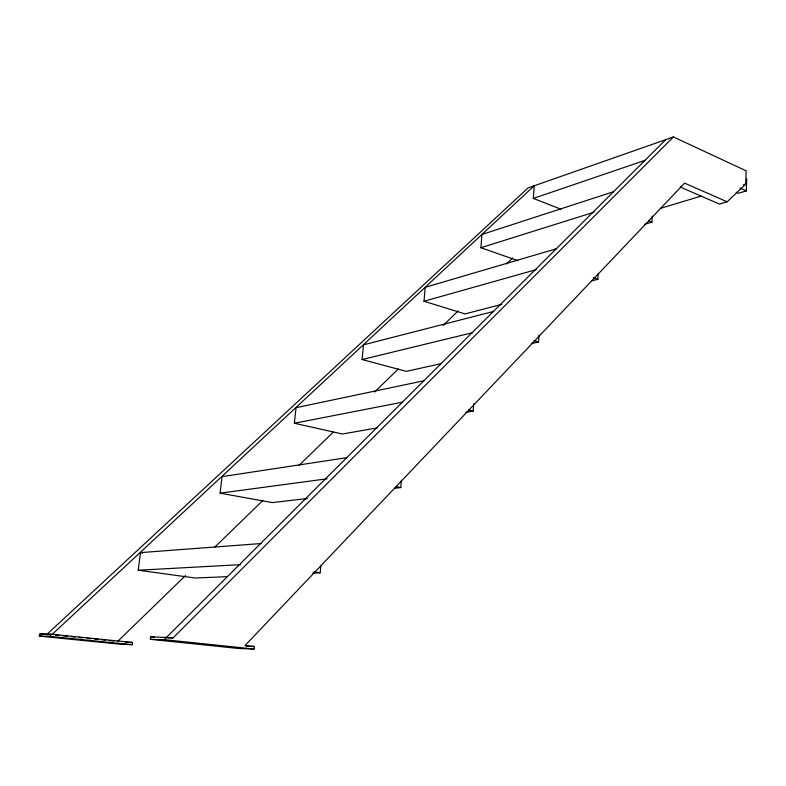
<?xml version="1.0" encoding="UTF-8"?>
<svg xmlns="http://www.w3.org/2000/svg" width="786" height="786" viewBox="0 0 786 786"><rect width="100%" height="100%" fill="white"/><g stroke="black" fill="none" stroke-linecap="round" stroke-linejoin="round"><path stroke-width="1.18" d="M680.224 187.019L719.436 204.065L727.178 201.806L745.727 184.101L746.14 170.817L673.415 136.961L528.015 187.962L46.679 634.577L40.803 633.978M736.187 192.324L738.309 193.277L746.327 190.91L746.7 178.736M644.864 224.207L651.918 222.133L652.203 216.17M591.927 280.828L597.851 279.276L598.185 273.459M531.395 343.551L538.538 341.969L539 335.091M561.116 209.253L533.33 198.416L534.205 185.791L51.817 634.715M517.886 260.657L480.904 247.718L481.936 234.474L613.611 191.696M465.97 412.316L473.172 411.049L473.732 403.739M501.802 304.329L465.037 313.928L424.008 301.254L425.236 287.312L556.468 248.73M394.71 488.273L400.772 487.566L401.42 480.275M440.887 363.682L406.352 371.365L362.071 359.546L363.505 344.838L493.637 311.433M312.808 573.082L320.148 572.768L320.894 565.448M377.162 427.898L342.352 434.01L294.367 423.251L296.057 407.679L424.234 380.699M673.415 136.961L173.067 637.908L150.676 636.719L150.342 639.313L238.61 648.489L254.065 649.04L254.35 646.514L245.036 645.532L684.596 183.128L727.178 201.806M307.434 498.481L272.28 502.598L220.08 493.156L222.055 476.63L347.157 457.619M150.342 639.313L164.922 639.725L165.296 637.092M132.235 644.667L132.529 642.467L50.609 634.145L39.634 633.86L39.3 636.11L120.494 644.245L132.235 644.667L50.275 636.434L39.329 636.11L41.186 636.296M227.075 576.678L195.233 578.015L138.179 570.223L140.507 552.617L261.08 543.539M50.275 636.434L50.609 634.145M665.742 139.653L166.111 637.731L173.067 637.908M117.684 641.386L185.427 575.637M214.46 547.449L262.848 500.486M298.916 465.469L333.225 432.162M374.568 392.027L398.325 368.968M443.196 325.414L458.15 310.902M506.538 263.929L512.698 257.955M533.33 198.416L645.503 160.187M480.904 247.718L594.128 212.181M660.269 208.408L701.092 196.107M743.527 184.759L745.727 184.101M424.008 301.254L536.691 269.5M362.071 359.546L472.258 332.763M294.367 423.251L402.324 402.196M220.08 493.156L327.074 478.802M138.179 570.223L240.545 564.662M46.679 634.577L50.785 634.685M164.922 639.725L254.065 649.04M246.028 646.239L254.35 646.514M125.485 642.231L132.529 642.467M55.472 635.088L59.137 635.452M62.792 635.825L67.675 636.316M71.329 636.689L74.994 637.063M78.649 637.436L82.314 637.8M87.187 638.301L90.852 638.674M94.507 639.038L98.171 639.411M101.826 639.784L105.491 640.158M109.146 640.521L114.029 641.022M150.676 636.719L154.302 637.102M140.507 552.617L142.924 552.971M314.145 571.874L320.148 572.768M396.056 486.613L400.772 487.566M468.476 409.86L473.172 411.049M533.93 340.554L538.538 341.969M593.273 277.645L597.851 279.276M648.568 220.778L651.918 222.133M739.96 188.031L746.327 190.91"/></g></svg>
